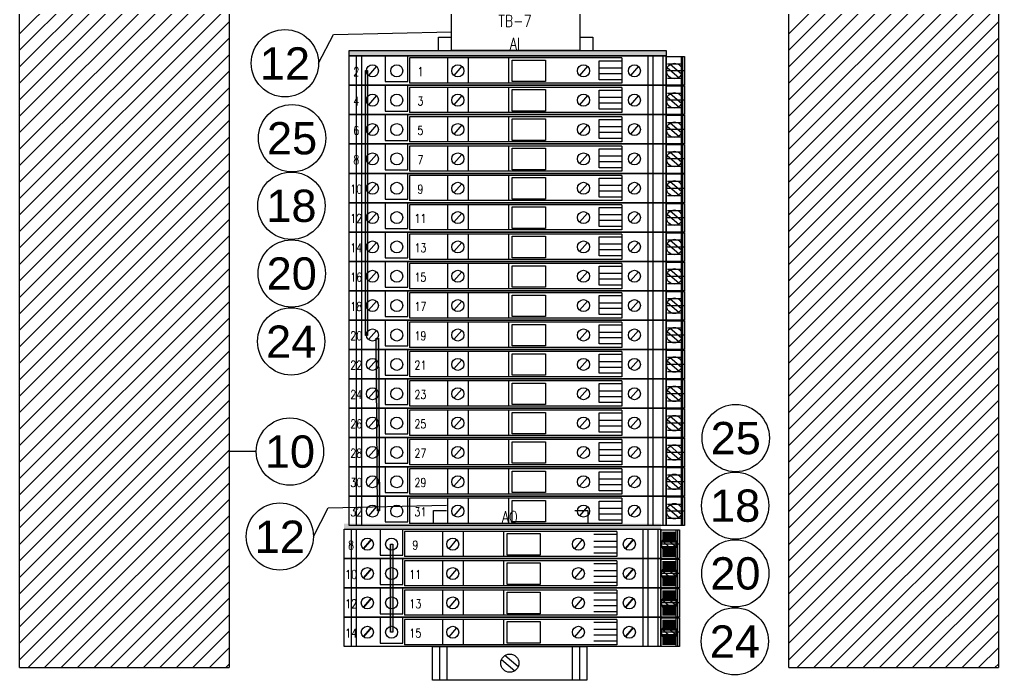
# Model space of a CAD drawing. Header units: inches. Extents: x -38 to 199, y -310 to 64.
# Drawn here: x 106.1 to 116.6, y 26.18 to 33.23 of the extents above; entities that cross this region are included whole.
import ezdxf
from ezdxf.enums import TextEntityAlignment as Align

# ---------------------------------------------------------------- set-up
doc = ezdxf.new("R2010")
doc.units = ezdxf.units.IN
doc.header["$MEASUREMENT"] = 0
for name, color, linetype in [('DETAIL$', 5, 'Continuous'), ('FREE-TEXT', 2, 'Continuous'), ('off-wire', 6, 'Continuous')]:
    doc.layers.add(name, color=color, linetype=linetype)
doc.styles.add('HELVLS', font='arial.ttf')
doc.styles.add('ROMANS', font='romans')
doc.styles.add('TXT', font='txt')

# ---------------------------------------------------------------- blocks, each defined once
blk = doc.blocks.new('A$C595E315F')
at = {"color": 8}
for p, q in [((-0.579, -0.36), (-0.579, 0)), ((-0.579, 0), (1.077, 0)), ((1.077, 0), (1.077, -0.36)), ((1.077, -0.36), (-0.579, -0.36))]:
    blk.add_line(p, q, dxfattribs=at)
for p, q in [((-0.501, -0.36), (-0.501, 0)), ((-0.423, -0.36), (-0.423, 0)), ((0.922, -0.36), (0.922, 0)), ((0.999, -0.36), (0.999, 0))]:
    blk.add_line(p, q)
blk.add_circle((0.249, -0.177), 0.0976, dxfattribs=at)
at = {"layer": 'DETAIL$', "color": 8}
for points in [[(0.338, -0.218), (0.194, -0.096)], [(0.16, -0.137), (0.302, -0.259)]]:
    blk.add_lwpolyline(points, dxfattribs=at)
blk = doc.blocks.new('B_redAI')
blk.add_hatch(color=1).paths.add_polyline_path([(90.175, -198.16), (86.775, -198.16), (86.775, -198.219), (90.175, -198.219)])
h = blk.add_hatch(color=1)
h.dxf.hatch_style = 1
h.paths.add_polyline_path([(86.972, -198.376), (86.949, -198.376), (86.949, -201.218), (86.972, -201.218)])
h = blk.add_hatch(color=1)
h.dxf.hatch_style = 1
h.paths.add_polyline_path([(87.078, -203.102), (87.101, -203.102), (87.09, -201.248), (87.066, -201.248)])
at = {"color": 1}
for p, q in [((87.874, -198.159), (87.874, -197.764)), ((89.249, -197.764), (89.249, -198.159)), ((86.447, -198.297), (86.606, -197.99)), ((86.606, -197.99), (87.874, -197.962)), ((87.734, -198.16), (87.734, -198.018)), ((87.734, -198.018), (87.874, -198.018)), ((89.249, -198.018), (89.39, -198.018)), ((89.39, -198.018), (89.39, -198.16)), ((86.775, -198.534), (86.775, -198.219)), ((86.775, -198.219), (90.175, -198.219)), ((89.249, -198.159), (87.874, -198.159)), ((90.175, -198.219), (90.175, -198.534)), ((90.175, -198.534), (90.175, -198.226)), ((90.175, -198.226), (90.372, -198.226)), ((90.352, -198.226), (90.352, -198.534)), ((89.7, -198.241), (87.424, -198.241)), ((87.424, -198.241), (87.424, -198.512)), ((87.831, -198.241), (87.831, -198.512)), ((87.983, -198.33), (87.899, -198.428)), ((88.053, -198.241), (88.053, -198.512)), ((88.485, -198.241), (88.485, -198.512)), ((88.524, -198.265), (88.88, -198.265)), ((88.524, -198.495), (88.524, -198.265)), ((88.88, -198.265), (88.88, -198.495)), ((89.456, -198.475), (89.456, -198.271)), ((89.456, -198.271), (89.7, -198.271)), ((89.7, -198.241), (89.7, -198.512)), ((90.19, -198.303), (90.335, -198.303)), ((86.949, -198.376), (86.972, -198.376)), ((86.949, -201.218), (86.949, -198.376)), ((86.972, -198.376), (86.972, -201.218)), ((90.372, -198.38), (90.175, -198.38)), ((90.175, -198.534), (86.775, -198.534)), ((86.775, -198.849), (86.775, -198.534)), ((86.775, -198.534), (90.175, -198.534)), ((89.7, -198.512), (87.424, -198.512)), ((88.88, -198.495), (88.524, -198.495)), ((89.7, -198.475), (89.456, -198.475)), ((90.175, -198.534), (90.175, -198.849)), ((90.372, -198.534), (90.175, -198.534)), ((90.175, -198.849), (90.175, -198.541)), ((90.175, -198.541), (90.372, -198.541)), ((90.19, -198.456), (90.335, -198.456)), ((90.352, -198.541), (90.352, -198.849)), ((89.7, -198.556), (87.424, -198.556)), ((87.424, -198.556), (87.424, -198.827)), ((87.831, -198.556), (87.831, -198.827)), ((87.983, -198.645), (87.899, -198.743)), ((88.053, -198.556), (88.053, -198.827)), ((88.485, -198.556), (88.485, -198.827)), ((88.524, -198.58), (88.88, -198.58)), ((88.524, -198.81), (88.524, -198.58)), ((88.88, -198.58), (88.88, -198.81)), ((89.456, -198.79), (89.456, -198.586)), ((89.456, -198.586), (89.7, -198.586)), ((89.7, -198.556), (89.7, -198.827)), ((90.19, -198.618), (90.335, -198.618)), ((90.372, -198.695), (90.175, -198.695)), ((90.175, -198.849), (86.775, -198.849)), ((86.775, -199.164), (86.775, -198.849)), ((86.775, -198.849), (90.175, -198.849)), ((89.7, -198.827), (87.424, -198.827)), ((88.88, -198.81), (88.524, -198.81)), ((89.7, -198.79), (89.456, -198.79)), ((90.175, -198.849), (90.175, -199.164)), ((90.372, -198.849), (90.175, -198.849)), ((90.175, -199.164), (90.175, -198.856)), ((90.175, -198.856), (90.372, -198.856)), ((90.19, -198.771), (90.335, -198.771)), ((90.352, -198.856), (90.352, -199.164)), ((89.7, -198.871), (87.424, -198.871)), ((87.424, -198.871), (87.424, -199.142)), ((87.831, -198.871), (87.831, -199.142)), ((87.983, -198.96), (87.899, -199.058)), ((88.053, -198.871), (88.053, -199.142)), ((88.485, -198.871), (88.485, -199.142)), ((88.524, -198.895), (88.88, -198.895)), ((88.524, -199.125), (88.524, -198.895)), ((88.88, -198.895), (88.88, -199.125)), ((89.456, -199.105), (89.456, -198.901)), ((89.456, -198.901), (89.7, -198.901)), ((89.7, -198.871), (89.7, -199.142)), ((90.19, -198.933), (90.335, -198.933)), ((90.372, -199.01), (90.175, -199.01)), ((90.175, -199.164), (86.775, -199.164)), ((86.775, -199.479), (86.775, -199.164)), ((86.775, -199.164), (90.175, -199.164)), ((89.7, -199.142), (87.424, -199.142)), ((88.88, -199.125), (88.524, -199.125)), ((89.7, -199.105), (89.456, -199.105)), ((90.175, -199.164), (90.175, -199.479)), ((90.372, -199.164), (90.175, -199.164)), ((90.175, -199.479), (90.175, -199.171)), ((90.175, -199.171), (90.372, -199.171)), ((90.19, -199.086), (90.335, -199.086)), ((90.352, -199.171), (90.352, -199.479)), ((89.7, -199.186), (87.424, -199.186)), ((87.424, -199.186), (87.424, -199.457)), ((87.831, -199.186), (87.831, -199.457)), ((87.983, -199.275), (87.899, -199.373)), ((88.053, -199.186), (88.053, -199.457)), ((88.485, -199.186), (88.485, -199.457)), ((88.524, -199.21), (88.88, -199.21)), ((88.524, -199.44), (88.524, -199.21)), ((88.88, -199.21), (88.88, -199.44)), ((89.456, -199.42), (89.456, -199.216)), ((89.456, -199.216), (89.7, -199.216)), ((89.7, -199.186), (89.7, -199.457)), ((90.19, -199.248), (90.335, -199.248)), ((90.372, -199.325), (90.175, -199.325)), ((90.175, -199.479), (86.775, -199.479)), ((86.775, -199.794), (86.775, -199.479)), ((86.775, -199.479), (90.175, -199.479)), ((89.7, -199.457), (87.424, -199.457)), ((88.88, -199.44), (88.524, -199.44)), ((89.7, -199.42), (89.456, -199.42)), ((90.175, -199.479), (90.175, -199.794)), ((90.372, -199.479), (90.175, -199.479)), ((90.175, -199.794), (90.175, -199.486)), ((90.175, -199.486), (90.372, -199.486)), ((90.19, -199.401), (90.335, -199.401)), ((90.352, -199.486), (90.352, -199.794)), ((89.7, -199.501), (87.424, -199.501)), ((87.424, -199.501), (87.424, -199.772)), ((87.831, -199.501), (87.831, -199.772)), ((87.983, -199.59), (87.899, -199.688)), ((88.053, -199.501), (88.053, -199.772)), ((88.485, -199.501), (88.485, -199.772)), ((88.524, -199.525), (88.88, -199.525)), ((88.524, -199.755), (88.524, -199.525)), ((88.88, -199.525), (88.88, -199.755)), ((89.456, -199.735), (89.456, -199.531)), ((89.456, -199.531), (89.7, -199.531)), ((89.7, -199.501), (89.7, -199.772)), ((90.19, -199.563), (90.335, -199.563)), ((90.372, -199.64), (90.175, -199.64)), ((90.175, -199.794), (86.775, -199.794)), ((86.775, -200.109), (86.775, -199.794)), ((86.775, -199.794), (90.175, -199.794)), ((89.7, -199.772), (87.424, -199.772)), ((88.88, -199.755), (88.524, -199.755)), ((89.7, -199.735), (89.456, -199.735)), ((90.175, -199.794), (90.175, -200.109)), ((90.372, -199.794), (90.175, -199.794)), ((90.175, -200.109), (90.175, -199.801)), ((90.175, -199.801), (90.372, -199.801)), ((90.19, -199.716), (90.335, -199.716)), ((90.352, -199.801), (90.352, -200.109)), ((89.7, -199.816), (87.424, -199.816)), ((87.424, -199.816), (87.424, -200.087)), ((87.831, -199.816), (87.831, -200.087)), ((87.983, -199.905), (87.899, -200.003)), ((88.053, -199.816), (88.053, -200.087)), ((88.485, -199.816), (88.485, -200.087)), ((88.524, -199.84), (88.88, -199.84)), ((88.524, -200.07), (88.524, -199.84)), ((88.88, -199.84), (88.88, -200.07)), ((89.456, -200.05), (89.456, -199.846)), ((89.456, -199.846), (89.7, -199.846)), ((89.7, -199.816), (89.7, -200.087)), ((90.19, -199.878), (90.335, -199.878)), ((90.372, -199.955), (90.175, -199.955)), ((90.175, -200.109), (86.775, -200.109)), ((86.775, -200.424), (86.775, -200.109)), ((86.775, -200.109), (90.175, -200.109)), ((89.7, -200.087), (87.424, -200.087)), ((88.88, -200.07), (88.524, -200.07)), ((89.7, -200.05), (89.456, -200.05)), ((90.175, -200.109), (90.175, -200.424)), ((90.372, -200.109), (90.175, -200.109)), ((90.175, -200.424), (90.175, -200.116)), ((90.175, -200.116), (90.372, -200.116)), ((90.19, -200.031), (90.335, -200.031)), ((90.352, -200.116), (90.352, -200.424)), ((89.7, -200.131), (87.424, -200.131)), ((87.424, -200.131), (87.424, -200.402)), ((87.831, -200.131), (87.831, -200.402)), ((87.983, -200.22), (87.899, -200.318)), ((88.053, -200.131), (88.053, -200.402)), ((88.485, -200.131), (88.485, -200.402)), ((88.524, -200.155), (88.88, -200.155)), ((88.524, -200.385), (88.524, -200.155)), ((88.88, -200.155), (88.88, -200.385)), ((89.456, -200.365), (89.456, -200.161)), ((89.456, -200.161), (89.7, -200.161)), ((89.7, -200.131), (89.7, -200.402)), ((90.19, -200.193), (90.335, -200.193)), ((90.372, -200.27), (90.175, -200.27)), ((90.175, -200.424), (86.775, -200.424)), ((86.775, -200.739), (86.775, -200.424)), ((86.775, -200.424), (90.175, -200.424)), ((89.7, -200.402), (87.424, -200.402)), ((88.88, -200.385), (88.524, -200.385)), ((89.7, -200.365), (89.456, -200.365)), ((90.175, -200.424), (90.175, -200.739)), ((90.372, -200.424), (90.175, -200.424)), ((90.175, -200.739), (90.175, -200.431)), ((90.175, -200.431), (90.372, -200.431)), ((90.19, -200.346), (90.335, -200.346)), ((90.352, -200.431), (90.352, -200.739)), ((89.7, -200.446), (87.424, -200.446)), ((87.424, -200.446), (87.424, -200.717)), ((87.831, -200.446), (87.831, -200.717)), ((87.983, -200.535), (87.899, -200.633)), ((88.053, -200.446), (88.053, -200.717)), ((88.485, -200.446), (88.485, -200.717)), ((88.524, -200.47), (88.88, -200.47)), ((88.524, -200.7), (88.524, -200.47)), ((88.88, -200.47), (88.88, -200.7)), ((89.456, -200.68), (89.456, -200.476)), ((89.456, -200.476), (89.7, -200.476)), ((89.7, -200.446), (89.7, -200.717)), ((90.19, -200.508), (90.335, -200.508)), ((90.372, -200.585), (90.175, -200.585)), ((90.175, -200.739), (86.775, -200.739)), ((86.775, -201.054), (86.775, -200.739)), ((86.775, -200.739), (90.175, -200.739)), ((89.7, -200.717), (87.424, -200.717)), ((88.88, -200.7), (88.524, -200.7)), ((89.7, -200.68), (89.456, -200.68)), ((90.175, -200.739), (90.175, -201.054)), ((90.372, -200.739), (90.175, -200.739)), ((90.175, -201.054), (90.175, -200.746)), ((90.175, -200.746), (90.372, -200.746)), ((90.19, -200.661), (90.335, -200.661)), ((90.352, -200.746), (90.352, -201.054)), ((89.7, -200.761), (87.424, -200.761)), ((87.424, -200.761), (87.424, -201.032)), ((87.831, -200.761), (87.831, -201.032)), ((87.983, -200.85), (87.899, -200.948)), ((88.053, -200.761), (88.053, -201.032)), ((88.485, -200.761), (88.485, -201.032)), ((88.524, -200.785), (88.88, -200.785)), ((88.524, -201.015), (88.524, -200.785)), ((88.88, -200.785), (88.88, -201.015)), ((89.456, -200.995), (89.456, -200.791)), ((89.456, -200.791), (89.7, -200.791)), ((89.7, -200.761), (89.7, -201.032)), ((90.19, -200.823), (90.335, -200.823)), ((90.372, -200.9), (90.175, -200.9)), ((90.175, -201.054), (86.775, -201.054)), ((86.775, -201.369), (86.775, -201.054)), ((86.775, -201.054), (90.175, -201.054)), ((89.7, -201.032), (87.424, -201.032)), ((88.88, -201.015), (88.524, -201.015)), ((89.7, -200.995), (89.456, -200.995)), ((90.175, -201.054), (90.175, -201.369)), ((90.372, -201.054), (90.175, -201.054)), ((90.175, -201.369), (90.175, -201.061)), ((90.175, -201.061), (90.372, -201.061)), ((90.19, -200.976), (90.335, -200.976)), ((90.352, -201.061), (90.352, -201.369)), ((89.7, -201.076), (87.424, -201.076)), ((87.424, -201.076), (87.424, -201.347)), ((87.831, -201.076), (87.831, -201.347)), ((87.983, -201.165), (87.899, -201.263)), ((88.053, -201.076), (88.053, -201.347)), ((88.485, -201.076), (88.485, -201.347)), ((88.524, -201.1), (88.88, -201.1)), ((88.524, -201.33), (88.524, -201.1)), ((88.88, -201.1), (88.88, -201.33)), ((89.456, -201.31), (89.456, -201.106)), ((89.456, -201.106), (89.7, -201.106)), ((89.7, -201.076), (89.7, -201.347)), ((90.19, -201.138), (90.335, -201.138)), ((86.972, -201.218), (86.949, -201.218)), ((87.066, -201.248), (87.09, -201.248)), ((87.078, -203.102), (87.066, -201.248)), ((87.09, -201.248), (87.101, -203.102)), ((90.372, -201.215), (90.175, -201.215)), ((90.175, -201.369), (86.775, -201.369)), ((86.775, -201.684), (86.775, -201.369)), ((86.775, -201.369), (90.175, -201.369)), ((89.7, -201.347), (87.424, -201.347)), ((88.88, -201.33), (88.524, -201.33)), ((89.7, -201.31), (89.456, -201.31)), ((90.175, -201.369), (90.175, -201.684)), ((90.372, -201.369), (90.175, -201.369)), ((90.175, -201.684), (90.175, -201.376)), ((90.175, -201.376), (90.372, -201.376)), ((90.19, -201.291), (90.335, -201.291)), ((90.352, -201.376), (90.352, -201.684)), ((89.7, -201.391), (87.424, -201.391)), ((87.424, -201.391), (87.424, -201.662)), ((87.831, -201.391), (87.831, -201.662)), ((87.983, -201.48), (87.899, -201.578)), ((88.053, -201.391), (88.053, -201.662)), ((88.485, -201.391), (88.485, -201.662)), ((88.524, -201.415), (88.88, -201.415)), ((88.524, -201.645), (88.524, -201.415)), ((88.88, -201.415), (88.88, -201.645)), ((89.456, -201.625), (89.456, -201.421)), ((89.456, -201.421), (89.7, -201.421)), ((89.7, -201.391), (89.7, -201.662)), ((90.19, -201.453), (90.335, -201.453)), ((90.372, -201.53), (90.175, -201.53)), ((86.775, -201.999), (86.775, -201.684)), ((86.775, -201.684), (90.175, -201.684)), ((90.175, -201.684), (86.775, -201.684)), ((89.7, -201.662), (87.424, -201.662)), ((88.88, -201.645), (88.524, -201.645)), ((89.7, -201.625), (89.456, -201.625)), ((90.175, -201.684), (90.175, -201.999)), ((90.372, -201.684), (90.175, -201.684)), ((90.175, -201.999), (90.175, -201.691)), ((90.175, -201.691), (90.372, -201.691)), ((90.19, -201.606), (90.335, -201.606)), ((90.352, -201.691), (90.352, -201.999)), ((89.7, -201.706), (87.424, -201.706)), ((87.424, -201.706), (87.424, -201.977)), ((87.831, -201.706), (87.831, -201.977)), ((87.983, -201.795), (87.899, -201.893)), ((88.053, -201.706), (88.053, -201.977)), ((88.485, -201.706), (88.485, -201.977)), ((88.524, -201.73), (88.88, -201.73)), ((88.524, -201.96), (88.524, -201.73)), ((88.88, -201.73), (88.88, -201.96)), ((89.456, -201.94), (89.456, -201.736)), ((89.456, -201.736), (89.7, -201.736)), ((89.7, -201.706), (89.7, -201.977)), ((90.19, -201.768), (90.335, -201.768)), ((90.372, -201.845), (90.175, -201.845)), ((86.775, -202.314), (86.775, -201.999)), ((86.775, -201.999), (90.175, -201.999)), ((90.175, -201.999), (86.775, -201.999)), ((89.7, -201.977), (87.424, -201.977)), ((88.88, -201.96), (88.524, -201.96)), ((89.7, -201.94), (89.456, -201.94)), ((90.175, -201.999), (90.175, -202.314)), ((90.372, -201.999), (90.175, -201.999)), ((90.175, -202.314), (90.175, -202.006)), ((90.175, -202.006), (90.372, -202.006)), ((90.19, -201.921), (90.335, -201.921)), ((90.352, -202.006), (90.352, -202.314)), ((89.7, -202.021), (87.424, -202.021)), ((87.424, -202.021), (87.424, -202.292)), ((87.831, -202.021), (87.831, -202.292)), ((87.983, -202.11), (87.899, -202.208)), ((88.053, -202.021), (88.053, -202.292)), ((88.485, -202.021), (88.485, -202.292)), ((88.524, -202.045), (88.88, -202.045)), ((88.524, -202.275), (88.524, -202.045)), ((88.88, -202.045), (88.88, -202.275)), ((89.456, -202.255), (89.456, -202.051)), ((89.456, -202.051), (89.7, -202.051)), ((89.7, -202.021), (89.7, -202.292)), ((90.19, -202.083), (90.335, -202.083)), ((90.372, -202.16), (90.175, -202.16)), ((86.775, -202.629), (86.775, -202.314)), ((86.775, -202.314), (90.175, -202.314)), ((90.175, -202.314), (86.775, -202.314)), ((89.7, -202.292), (87.424, -202.292)), ((88.88, -202.275), (88.524, -202.275)), ((89.7, -202.255), (89.456, -202.255)), ((90.175, -202.314), (90.175, -202.629)), ((90.372, -202.314), (90.175, -202.314)), ((90.175, -202.629), (90.175, -202.321)), ((90.175, -202.321), (90.372, -202.321)), ((90.19, -202.236), (90.335, -202.236)), ((90.352, -202.321), (90.352, -202.629)), ((89.7, -202.336), (87.424, -202.336)), ((87.424, -202.336), (87.424, -202.607)), ((87.831, -202.336), (87.831, -202.607)), ((87.983, -202.425), (87.899, -202.523)), ((88.053, -202.336), (88.053, -202.607)), ((88.485, -202.336), (88.485, -202.607)), ((88.524, -202.36), (88.88, -202.36)), ((88.524, -202.59), (88.524, -202.36)), ((88.88, -202.36), (88.88, -202.59)), ((89.456, -202.57), (89.456, -202.366)), ((89.456, -202.366), (89.7, -202.366)), ((89.7, -202.336), (89.7, -202.607)), ((90.19, -202.398), (90.335, -202.398)), ((85.779, -202.465), (85.475, -202.465)), ((90.372, -202.475), (90.175, -202.475)), ((86.775, -202.944), (86.775, -202.629)), ((86.775, -202.629), (90.175, -202.629)), ((90.175, -202.629), (86.775, -202.629)), ((89.7, -202.607), (87.424, -202.607)), ((88.88, -202.59), (88.524, -202.59)), ((89.7, -202.57), (89.456, -202.57)), ((90.175, -202.629), (90.175, -202.944)), ((90.372, -202.629), (90.175, -202.629)), ((90.175, -202.944), (90.175, -202.636)), ((90.175, -202.636), (90.372, -202.636)), ((90.19, -202.551), (90.335, -202.551)), ((90.352, -202.636), (90.352, -202.944)), ((89.7, -202.651), (87.424, -202.651)), ((87.424, -202.651), (87.424, -202.922)), ((87.831, -202.651), (87.831, -202.922)), ((87.983, -202.74), (87.899, -202.838)), ((88.053, -202.651), (88.053, -202.922)), ((88.485, -202.651), (88.485, -202.922)), ((88.524, -202.675), (88.88, -202.675)), ((88.524, -202.905), (88.524, -202.675)), ((88.88, -202.675), (88.88, -202.905)), ((89.456, -202.885), (89.456, -202.681)), ((89.456, -202.681), (89.7, -202.681)), ((89.7, -202.651), (89.7, -202.922)), ((90.19, -202.713), (90.335, -202.713)), ((90.372, -202.79), (90.175, -202.79)), ((86.775, -203.259), (86.775, -202.944)), ((86.775, -202.944), (90.175, -202.944)), ((90.175, -202.944), (86.775, -202.944)), ((89.7, -202.922), (87.424, -202.922)), ((88.88, -202.905), (88.524, -202.905)), ((89.7, -202.885), (89.456, -202.885)), ((90.175, -202.944), (90.175, -203.259)), ((90.372, -202.944), (90.175, -202.944)), ((90.175, -203.259), (90.175, -202.951)), ((90.175, -202.951), (90.372, -202.951)), ((90.19, -202.866), (90.335, -202.866)), ((90.352, -202.951), (90.352, -203.259)), ((89.7, -202.966), (87.424, -202.966)), ((87.424, -202.966), (87.424, -203.237)), ((87.831, -202.966), (87.831, -203.237)), ((87.983, -203.055), (87.899, -203.153)), ((88.053, -202.966), (88.053, -203.237)), ((88.485, -202.966), (88.485, -203.237)), ((88.524, -202.99), (88.88, -202.99)), ((88.524, -203.22), (88.524, -202.99)), ((88.88, -202.99), (88.88, -203.22)), ((89.456, -203.2), (89.456, -202.996)), ((89.456, -202.996), (89.7, -202.996)), ((89.7, -202.966), (89.7, -203.237)), ((90.19, -203.028), (90.335, -203.028)), ((87.101, -203.102), (87.078, -203.102)), ((90.372, -203.105), (90.175, -203.105)), ((90.175, -203.259), (86.775, -203.259)), ((89.7, -203.237), (87.424, -203.237)), ((88.88, -203.22), (88.524, -203.22)), ((89.7, -203.2), (89.456, -203.2)), ((90.372, -203.259), (90.175, -203.259)), ((90.19, -203.181), (90.335, -203.181))]:
    blk.add_line(p, q, dxfattribs=at)
blk.add_lwpolyline([(86.775, -198.219), (86.775, -198.16), (90.175, -198.16), (90.175, -198.219)], close=True, dxfattribs=at)
for centre, radius in [((87.025, -198.379), 0.0645), ((87.941, -198.379), 0.0645), ((89.289, -198.379), 0.0645), ((89.835, -198.379), 0.0645), ((90.264, -198.38), 0.0832), ((87.025, -198.694), 0.0645), ((87.941, -198.694), 0.0645), ((89.289, -198.694), 0.0645), ((89.835, -198.694), 0.0645), ((90.264, -198.695), 0.0832), ((87.025, -199.009), 0.0645), ((87.941, -199.009), 0.0645), ((89.289, -199.009), 0.0645), ((89.835, -199.009), 0.0645), ((90.264, -199.01), 0.0832), ((87.025, -199.324), 0.0645), ((87.941, -199.324), 0.0645), ((89.289, -199.324), 0.0645), ((89.835, -199.324), 0.0645), ((90.264, -199.325), 0.0832), ((87.025, -199.639), 0.0645), ((87.941, -199.639), 0.0645), ((89.289, -199.639), 0.0645), ((89.835, -199.639), 0.0645), ((90.264, -199.64), 0.0832), ((87.025, -199.954), 0.0645), ((87.941, -199.954), 0.0645), ((89.289, -199.954), 0.0645), ((89.835, -199.954), 0.0645), ((90.264, -199.955), 0.0832), ((87.025, -200.269), 0.0645), ((87.941, -200.269), 0.0645), ((89.289, -200.269), 0.0645), ((89.835, -200.269), 0.0645), ((90.264, -200.27), 0.0832), ((87.025, -200.584), 0.0645), ((87.941, -200.584), 0.0645), ((89.289, -200.584), 0.0645), ((89.835, -200.584), 0.0645), ((90.264, -200.585), 0.0832), ((87.025, -200.899), 0.0645), ((87.941, -200.899), 0.0645), ((89.289, -200.899), 0.0645), ((89.835, -200.899), 0.0645), ((90.264, -200.9), 0.0832), ((87.025, -201.214), 0.0645), ((87.941, -201.214), 0.0645), ((89.289, -201.214), 0.0645), ((89.835, -201.214), 0.0645), ((90.264, -201.215), 0.0832), ((87.025, -201.529), 0.0645), ((87.941, -201.529), 0.0645), ((89.289, -201.529), 0.0645), ((89.835, -201.529), 0.0645), ((90.264, -201.53), 0.0832), ((87.025, -201.844), 0.0645), ((87.941, -201.844), 0.0645), ((89.289, -201.844), 0.0645), ((89.835, -201.844), 0.0645), ((90.264, -201.845), 0.0832), ((87.025, -202.159), 0.0645), ((87.941, -202.159), 0.0645), ((89.289, -202.159), 0.0645), ((89.835, -202.159), 0.0645), ((90.264, -202.16), 0.0832), ((87.025, -202.474), 0.0645), ((87.941, -202.474), 0.0645), ((89.289, -202.474), 0.0645), ((89.835, -202.474), 0.0645), ((90.264, -202.475), 0.0832), ((87.025, -202.789), 0.0645), ((87.941, -202.789), 0.0645), ((89.289, -202.789), 0.0645), ((89.835, -202.789), 0.0645), ((90.264, -202.79), 0.0832), ((87.025, -203.104), 0.0645), ((87.941, -203.104), 0.0645), ((89.289, -203.104), 0.0645), ((89.835, -203.104), 0.0645), ((90.264, -203.105), 0.0832)]:
    blk.add_circle(centre, radius, dxfattribs=at)
at = {"layer": 'DETAIL$', "color": 1}
for p, q in [((86.851, -198.219), (86.851, -198.534)), ((86.906, -198.219), (86.906, -198.534)), ((87.163, -198.221), (87.163, -198.495)), ((87.405, -198.495), (87.405, -198.221)), ((89.979, -198.219), (89.979, -198.534)), ((90.034, -198.219), (90.034, -198.534)), ((90.139, -198.219), (90.139, -198.534)), ((90.335, -198.226), (90.335, -198.534)), ((90.372, -198.226), (90.372, -198.534)), ((87.067, -198.33), (86.983, -198.428)), ((89.331, -198.33), (89.246, -198.428)), ((89.878, -198.33), (89.793, -198.428)), ((90.189, -198.345), (90.311, -198.449)), ((90.34, -198.414), (90.219, -198.31)), ((89.456, -198.347), (89.7, -198.347)), ((89.7, -198.411), (89.456, -198.411)), ((89.7, -198.347), (89.7, -198.411)), ((86.851, -198.534), (86.851, -198.849)), ((86.906, -198.534), (86.906, -198.849)), ((87.163, -198.495), (87.405, -198.495)), ((87.163, -198.536), (87.163, -198.81)), ((87.405, -198.81), (87.405, -198.536)), ((89.979, -198.534), (89.979, -198.849)), ((90.034, -198.534), (90.034, -198.849)), ((90.139, -198.534), (90.139, -198.849)), ((90.335, -198.541), (90.335, -198.849)), ((90.372, -198.541), (90.372, -198.849)), ((87.067, -198.645), (86.983, -198.743)), ((89.331, -198.645), (89.246, -198.743)), ((89.878, -198.645), (89.793, -198.743)), ((90.189, -198.66), (90.311, -198.764)), ((90.34, -198.729), (90.219, -198.625)), ((89.456, -198.662), (89.7, -198.662)), ((89.7, -198.726), (89.456, -198.726)), ((89.7, -198.662), (89.7, -198.726)), ((86.851, -198.849), (86.851, -199.164)), ((86.906, -198.849), (86.906, -199.164)), ((87.163, -198.81), (87.405, -198.81)), ((87.163, -198.851), (87.163, -199.125)), ((87.405, -199.125), (87.405, -198.851)), ((89.979, -198.849), (89.979, -199.164)), ((90.034, -198.849), (90.034, -199.164)), ((90.139, -198.849), (90.139, -199.164)), ((90.335, -198.856), (90.335, -199.164)), ((90.372, -198.856), (90.372, -199.164)), ((87.067, -198.96), (86.983, -199.058)), ((89.331, -198.96), (89.246, -199.058)), ((89.878, -198.96), (89.793, -199.058)), ((90.189, -198.975), (90.311, -199.079)), ((90.34, -199.044), (90.219, -198.94)), ((89.456, -198.977), (89.7, -198.977)), ((89.7, -199.041), (89.456, -199.041)), ((89.7, -198.977), (89.7, -199.041)), ((86.851, -199.164), (86.851, -199.479)), ((86.906, -199.164), (86.906, -199.479)), ((87.163, -199.125), (87.405, -199.125)), ((87.163, -199.166), (87.163, -199.44)), ((87.405, -199.44), (87.405, -199.166)), ((89.979, -199.164), (89.979, -199.479)), ((90.034, -199.164), (90.034, -199.479)), ((90.139, -199.164), (90.139, -199.479)), ((90.335, -199.171), (90.335, -199.479)), ((90.372, -199.171), (90.372, -199.479)), ((87.067, -199.275), (86.983, -199.373)), ((89.331, -199.275), (89.246, -199.373)), ((89.878, -199.275), (89.793, -199.373)), ((90.189, -199.29), (90.311, -199.394)), ((90.34, -199.359), (90.219, -199.255)), ((89.456, -199.292), (89.7, -199.292)), ((89.7, -199.356), (89.456, -199.356)), ((89.7, -199.292), (89.7, -199.356)), ((86.851, -199.479), (86.851, -199.794)), ((86.906, -199.479), (86.906, -199.794)), ((87.163, -199.44), (87.405, -199.44)), ((87.163, -199.481), (87.163, -199.755)), ((87.405, -199.755), (87.405, -199.481)), ((89.979, -199.479), (89.979, -199.794)), ((90.034, -199.479), (90.034, -199.794)), ((90.139, -199.479), (90.139, -199.794)), ((90.335, -199.486), (90.335, -199.794)), ((90.372, -199.486), (90.372, -199.794)), ((87.067, -199.59), (86.983, -199.688)), ((89.331, -199.59), (89.246, -199.688)), ((89.878, -199.59), (89.793, -199.688)), ((90.189, -199.605), (90.311, -199.709)), ((90.34, -199.674), (90.219, -199.57)), ((89.456, -199.607), (89.7, -199.607)), ((89.7, -199.671), (89.456, -199.671)), ((89.7, -199.607), (89.7, -199.671)), ((86.851, -199.794), (86.851, -200.109)), ((86.906, -199.794), (86.906, -200.109)), ((87.163, -199.755), (87.405, -199.755)), ((87.163, -199.796), (87.163, -200.07)), ((87.405, -200.07), (87.405, -199.796)), ((89.979, -199.794), (89.979, -200.109)), ((90.034, -199.794), (90.034, -200.109)), ((90.139, -199.794), (90.139, -200.109)), ((90.335, -199.801), (90.335, -200.109)), ((90.372, -199.801), (90.372, -200.109)), ((87.067, -199.905), (86.983, -200.003)), ((89.331, -199.905), (89.246, -200.003)), ((89.878, -199.905), (89.793, -200.003)), ((90.189, -199.92), (90.311, -200.024)), ((90.34, -199.989), (90.219, -199.885)), ((89.456, -199.922), (89.7, -199.922)), ((89.7, -199.986), (89.456, -199.986)), ((89.7, -199.922), (89.7, -199.986)), ((86.851, -200.109), (86.851, -200.424)), ((86.906, -200.109), (86.906, -200.424)), ((87.163, -200.07), (87.405, -200.07)), ((87.163, -200.111), (87.163, -200.385)), ((87.405, -200.385), (87.405, -200.111)), ((89.979, -200.109), (89.979, -200.424)), ((90.034, -200.109), (90.034, -200.424)), ((90.139, -200.109), (90.139, -200.424)), ((90.335, -200.116), (90.335, -200.424)), ((90.372, -200.116), (90.372, -200.424)), ((87.067, -200.22), (86.983, -200.318)), ((89.331, -200.22), (89.246, -200.318)), ((89.878, -200.22), (89.793, -200.318)), ((90.189, -200.235), (90.311, -200.339)), ((90.34, -200.304), (90.219, -200.2)), ((89.456, -200.237), (89.7, -200.237)), ((89.7, -200.301), (89.456, -200.301)), ((89.7, -200.237), (89.7, -200.301)), ((86.851, -200.424), (86.851, -200.739)), ((86.906, -200.424), (86.906, -200.739)), ((87.163, -200.385), (87.405, -200.385)), ((87.163, -200.426), (87.163, -200.7)), ((87.405, -200.7), (87.405, -200.426)), ((89.979, -200.424), (89.979, -200.739)), ((90.034, -200.424), (90.034, -200.739)), ((90.139, -200.424), (90.139, -200.739)), ((90.335, -200.431), (90.335, -200.739)), ((90.372, -200.431), (90.372, -200.739)), ((87.067, -200.535), (86.983, -200.633)), ((89.331, -200.535), (89.246, -200.633)), ((89.878, -200.535), (89.793, -200.633)), ((90.189, -200.55), (90.311, -200.654)), ((90.34, -200.619), (90.219, -200.515)), ((89.456, -200.552), (89.7, -200.552)), ((89.7, -200.616), (89.456, -200.616)), ((89.7, -200.552), (89.7, -200.616)), ((86.851, -200.739), (86.851, -201.054)), ((86.906, -200.739), (86.906, -201.054)), ((87.163, -200.7), (87.405, -200.7)), ((87.163, -200.741), (87.163, -201.015)), ((87.405, -201.015), (87.405, -200.741)), ((89.979, -200.739), (89.979, -201.054)), ((90.034, -200.739), (90.034, -201.054)), ((90.139, -200.739), (90.139, -201.054)), ((90.335, -200.746), (90.335, -201.054)), ((90.372, -200.746), (90.372, -201.054)), ((87.067, -200.85), (86.983, -200.948)), ((89.331, -200.85), (89.246, -200.948)), ((89.878, -200.85), (89.793, -200.948)), ((90.189, -200.865), (90.311, -200.969)), ((90.34, -200.934), (90.219, -200.83)), ((89.456, -200.867), (89.7, -200.867)), ((89.7, -200.931), (89.456, -200.931)), ((89.7, -200.867), (89.7, -200.931)), ((86.851, -201.054), (86.851, -201.369)), ((86.906, -201.054), (86.906, -201.369)), ((87.163, -201.015), (87.405, -201.015)), ((87.163, -201.056), (87.163, -201.33)), ((87.405, -201.33), (87.405, -201.056)), ((89.979, -201.054), (89.979, -201.369)), ((90.034, -201.054), (90.034, -201.369)), ((90.139, -201.054), (90.139, -201.369)), ((90.335, -201.061), (90.335, -201.369)), ((90.372, -201.061), (90.372, -201.369)), ((87.067, -201.165), (86.983, -201.263)), ((89.331, -201.165), (89.246, -201.263)), ((89.878, -201.165), (89.793, -201.263)), ((90.189, -201.18), (90.311, -201.284)), ((90.34, -201.249), (90.219, -201.145)), ((89.456, -201.182), (89.7, -201.182)), ((89.7, -201.246), (89.456, -201.246)), ((89.7, -201.182), (89.7, -201.246)), ((86.851, -201.369), (86.851, -201.684)), ((86.906, -201.369), (86.906, -201.684)), ((87.163, -201.33), (87.405, -201.33)), ((87.163, -201.371), (87.163, -201.645)), ((87.405, -201.645), (87.405, -201.371)), ((89.979, -201.369), (89.979, -201.684)), ((90.034, -201.369), (90.034, -201.684)), ((90.139, -201.369), (90.139, -201.684)), ((90.335, -201.376), (90.335, -201.684)), ((90.372, -201.376), (90.372, -201.684)), ((87.067, -201.48), (86.983, -201.578)), ((89.331, -201.48), (89.246, -201.578)), ((89.878, -201.48), (89.793, -201.578)), ((90.189, -201.495), (90.311, -201.599)), ((90.34, -201.564), (90.219, -201.46)), ((89.456, -201.497), (89.7, -201.497)), ((89.7, -201.561), (89.456, -201.561)), ((89.7, -201.497), (89.7, -201.561)), ((86.851, -201.684), (86.851, -201.999)), ((86.906, -201.684), (86.906, -201.999)), ((87.163, -201.645), (87.405, -201.645)), ((87.163, -201.686), (87.163, -201.96)), ((87.405, -201.96), (87.405, -201.686)), ((89.979, -201.684), (89.979, -201.999)), ((90.034, -201.684), (90.034, -201.999)), ((90.139, -201.684), (90.139, -201.999)), ((90.335, -201.691), (90.335, -201.999)), ((90.372, -201.691), (90.372, -201.999)), ((87.067, -201.795), (86.983, -201.893)), ((89.331, -201.795), (89.246, -201.893)), ((89.878, -201.795), (89.793, -201.893)), ((90.189, -201.81), (90.311, -201.914)), ((90.34, -201.879), (90.219, -201.775)), ((89.456, -201.812), (89.7, -201.812)), ((89.7, -201.876), (89.456, -201.876)), ((89.7, -201.812), (89.7, -201.876)), ((86.851, -201.999), (86.851, -202.314)), ((86.906, -201.999), (86.906, -202.314)), ((87.163, -201.96), (87.405, -201.96)), ((87.163, -202.001), (87.163, -202.275)), ((87.405, -202.275), (87.405, -202.001)), ((89.979, -201.999), (89.979, -202.314)), ((90.034, -201.999), (90.034, -202.314)), ((90.139, -201.999), (90.139, -202.314)), ((90.335, -202.006), (90.335, -202.314)), ((90.372, -202.006), (90.372, -202.314)), ((87.067, -202.11), (86.983, -202.208)), ((89.331, -202.11), (89.246, -202.208)), ((89.878, -202.11), (89.793, -202.208)), ((90.189, -202.125), (90.311, -202.229)), ((90.34, -202.194), (90.219, -202.09)), ((89.456, -202.127), (89.7, -202.127)), ((89.7, -202.191), (89.456, -202.191)), ((89.7, -202.127), (89.7, -202.191)), ((86.851, -202.314), (86.851, -202.629)), ((86.906, -202.314), (86.906, -202.629)), ((87.163, -202.275), (87.405, -202.275)), ((87.163, -202.316), (87.163, -202.59)), ((87.405, -202.59), (87.405, -202.316)), ((89.979, -202.314), (89.979, -202.629)), ((90.034, -202.314), (90.034, -202.629)), ((90.139, -202.314), (90.139, -202.629)), ((90.335, -202.321), (90.335, -202.629)), ((90.372, -202.321), (90.372, -202.629)), ((87.067, -202.425), (86.983, -202.523)), ((89.331, -202.425), (89.246, -202.523)), ((89.878, -202.425), (89.793, -202.523)), ((90.189, -202.44), (90.311, -202.544)), ((90.34, -202.509), (90.219, -202.405)), ((89.456, -202.442), (89.7, -202.442)), ((89.7, -202.506), (89.456, -202.506)), ((89.7, -202.442), (89.7, -202.506)), ((86.851, -202.629), (86.851, -202.944)), ((86.906, -202.629), (86.906, -202.944)), ((87.163, -202.59), (87.405, -202.59)), ((87.163, -202.631), (87.163, -202.905)), ((87.405, -202.905), (87.405, -202.631)), ((89.979, -202.629), (89.979, -202.944)), ((90.034, -202.629), (90.034, -202.944)), ((90.139, -202.629), (90.139, -202.944)), ((90.335, -202.636), (90.335, -202.944)), ((90.372, -202.636), (90.372, -202.944)), ((87.067, -202.74), (86.983, -202.838)), ((89.331, -202.74), (89.246, -202.838)), ((89.878, -202.74), (89.793, -202.838)), ((90.189, -202.755), (90.311, -202.859)), ((90.34, -202.824), (90.219, -202.72)), ((89.456, -202.757), (89.7, -202.757)), ((89.7, -202.821), (89.456, -202.821)), ((89.7, -202.757), (89.7, -202.821)), ((86.851, -202.944), (86.851, -203.259)), ((86.906, -202.944), (86.906, -203.259)), ((87.163, -202.905), (87.405, -202.905)), ((87.163, -202.946), (87.163, -203.22)), ((87.405, -203.22), (87.405, -202.946)), ((89.979, -202.944), (89.979, -203.259)), ((90.034, -202.944), (90.034, -203.259)), ((90.139, -202.944), (90.139, -203.259)), ((90.335, -202.951), (90.335, -203.259)), ((90.372, -202.951), (90.372, -203.259)), ((87.067, -203.055), (86.983, -203.153)), ((89.331, -203.055), (89.246, -203.153)), ((89.878, -203.055), (89.793, -203.153)), ((90.189, -203.07), (90.311, -203.174)), ((90.34, -203.139), (90.219, -203.035)), ((89.456, -203.072), (89.7, -203.072)), ((89.7, -203.136), (89.456, -203.136)), ((89.7, -203.072), (89.7, -203.136)), ((87.163, -203.22), (87.405, -203.22))]:
    blk.add_line(p, q, dxfattribs=at)
for centre in [(87.286, -198.379), (87.286, -198.694), (87.286, -199.009), (87.286, -199.324), (87.286, -199.639), (87.286, -199.954), (87.286, -200.269), (87.286, -200.584), (87.286, -200.899), (87.286, -201.214), (87.286, -201.529), (87.286, -201.844), (87.286, -202.159), (87.286, -202.474), (87.286, -202.789), (87.286, -203.104)]:
    blk.add_circle(centre, 0.0645, dxfattribs=at)
at = {"layer": 'FREE-TEXT', "color": 1}
for centre in [(86.086, -198.297), (86.163, -199.102), (86.156, -199.827), (86.159, -200.554), (86.153, -201.283), (86.14, -202.465)]:
    blk.add_circle(centre, 0.361, dxfattribs=at)
at = {"color": 1, "style": 'ROMANS', "width": 0.8}
for s, height, p in [('TB-7', 0.125, (88.554, -197.844)), ('AI', 0.125, (88.554, -198.086)), ('2', 0.0938, (86.851, -198.388)), ('1', 0.0938, (87.54, -198.388)), ('4', 0.0938, (86.851, -198.703)), ('3', 0.0938, (87.54, -198.703)), ('6', 0.0938, (86.851, -199.018)), ('5', 0.0938, (87.54, -199.018)), ('8', 0.0938, (86.851, -199.333)), ('7', 0.0938, (87.54, -199.333)), ('10', 0.0938, (86.851, -199.648)), ('9', 0.0938, (87.54, -199.648)), ('12', 0.0938, (86.851, -199.963)), ('11', 0.0938, (87.54, -199.963)), ('14', 0.0938, (86.851, -200.278)), ('13', 0.0938, (87.54, -200.278)), ('16', 0.0938, (86.851, -200.593)), ('15', 0.0938, (87.54, -200.593)), ('18', 0.0938, (86.851, -200.908)), ('17', 0.0938, (87.54, -200.908)), ('20', 0.0938, (86.851, -201.223)), ('19', 0.0938, (87.54, -201.223)), ('22', 0.0938, (86.851, -201.538)), ('21', 0.0938, (87.54, -201.538)), ('24', 0.0938, (86.851, -201.853)), ('23', 0.0938, (87.54, -201.853)), ('26', 0.0938, (86.851, -202.168)), ('25', 0.0938, (87.54, -202.168)), ('28', 0.0938, (86.851, -202.483)), ('27', 0.0938, (87.54, -202.483)), ('30', 0.0938, (86.851, -202.798)), ('29', 0.0938, (87.54, -202.798)), ('32', 0.0938, (86.851, -203.113)), ('31', 0.0938, (87.54, -203.113))]:
    blk.add_text(s, height=height, dxfattribs=at).set_placement(p, align=Align.MIDDLE)
at = {"color": 1, "style": 'TXT', "flags": 3}
for tag, p in [('MANUF', (86.775, -193.014)), ('PART#', (86.775, -193.255)), ('DESC', (86.775, -193.496)), ('MANUF', (86.775, -198.508)), ('PART#', (86.775, -198.75)), ('DESC', (86.775, -198.99))]:
    blk.add_attdef(tag, p, '', height=0.125, dxfattribs=at)
at = {"layer": 'FREE-TEXT', "color": 1, "style": 'HELVLS'}
for s, p in [('12', (86.086, -198.297)), ('25', (86.163, -199.102)), ('18', (86.156, -199.827)), ('20', (86.159, -200.554)), ('24', (86.153, -201.283)), ('10', (86.14, -202.465))]:
    blk.add_text(s, height=0.3466, dxfattribs=at).set_placement(p, align=Align.MIDDLE)

msp = doc.modelspace()

# ---------------------------------------------------------------- hatches: boundary and pattern name
msp.add_hatch(color=256).paths.add_polyline_path([(112.97951, 27.81494), (109.57951, 27.81494), (109.57951, 27.75594), (112.97951, 27.75594)])
h = msp.add_hatch(color=0)
h.dxf.hatch_style = 1
h.paths.add_polyline_path([(110.07824, 26.6505), (110.10211, 26.6505), (110.10211, 27.5955), (110.07824, 27.5955)])

# ---------------------------------------------------------------- linework, layer by layer
at = {"color": 0}
for p, q in [((106.09912, 26.27071), (106.09912, 50.11457)), ((108.34912, 50.11457), (108.34912, 26.27071)), ((114.34912, 26.27071), (114.34912, 50.11457)), ((116.59912, 50.11457), (116.59912, 26.27071)), ((109.25156, 27.67789), (109.41062, 27.98465)), ((112.50433, 27.73303), (110.22806, 27.73303)), ((110.22806, 27.73303), (110.22806, 27.46221)), ((110.63499, 27.73303), (110.63499, 27.46221)), ((110.85753, 27.73303), (110.85753, 27.46221)), ((111.2899, 27.73303), (111.2899, 27.46221)), ((112.50433, 27.73303), (112.50433, 27.46221)), ((110.78724, 27.64437), (110.70291, 27.54663)), ((111.32804, 27.70921), (111.68411, 27.70921)), ((111.32804, 27.47907), (111.32804, 27.70921)), ((111.68411, 27.70921), (111.68411, 27.47907)), ((112.26035, 27.70343), (112.50481, 27.70343)), ((113.1768, 27.59488), (112.97951, 27.59488)), ((112.97951, 27.44094), (109.57951, 27.44094)), ((109.57951, 27.44094), (112.97951, 27.44094)), ((112.50433, 27.46221), (110.22806, 27.46221)), ((112.50433, 27.41803), (110.22806, 27.41803)), ((110.22806, 27.41803), (110.22806, 27.14721)), ((110.63499, 27.41803), (110.63499, 27.14721)), ((110.85753, 27.41803), (110.85753, 27.14721)), ((111.2899, 27.41803), (111.2899, 27.14721)), ((111.68411, 27.47907), (111.32804, 27.47907)), ((112.50481, 27.49981), (112.26035, 27.49981)), ((112.50433, 27.41803), (112.50433, 27.14721)), ((110.78724, 27.32937), (110.70291, 27.23163)), ((111.32804, 27.39421), (111.68411, 27.39421)), ((111.32804, 27.16407), (111.32804, 27.39421)), ((111.68411, 27.39421), (111.68411, 27.16407)), ((112.26035, 27.38843), (112.50481, 27.38843)), ((113.1768, 27.27988), (112.97951, 27.27988)), ((112.97951, 27.12594), (109.57951, 27.12594)), ((109.57951, 26.81094), (109.57951, 27.12594)), ((109.57951, 27.12594), (112.97951, 27.12594)), ((112.50433, 27.14721), (110.22806, 27.14721)), ((112.50433, 27.10303), (110.22806, 27.10303)), ((110.22806, 27.10303), (110.22806, 26.83221)), ((110.63499, 27.10303), (110.63499, 26.83221)), ((110.85753, 27.10303), (110.85753, 26.83221)), ((111.2899, 27.10303), (111.2899, 26.83221)), ((111.68411, 27.16407), (111.32804, 27.16407)), ((112.50481, 27.18481), (112.26035, 27.18481)), ((112.50433, 27.10303), (112.50433, 26.83221)), ((112.97951, 27.12594), (112.97951, 26.81094)), ((110.78724, 27.01437), (110.70291, 26.91663)), ((111.32804, 27.07921), (111.68411, 27.07921)), ((111.32804, 26.84907), (111.32804, 27.07921)), ((111.68411, 27.07921), (111.68411, 26.84907)), ((112.26035, 27.07343), (112.50481, 27.07343)), ((113.1768, 26.96488), (112.97951, 26.96488)), ((112.97951, 26.81094), (109.57951, 26.81094)), ((109.57951, 26.49594), (109.57951, 26.81094)), ((109.57951, 26.81094), (112.97951, 26.81094)), ((112.50433, 26.83221), (110.22806, 26.83221)), ((112.50433, 26.78803), (110.22806, 26.78803)), ((110.22806, 26.78803), (110.22806, 26.51721)), ((110.63499, 26.78803), (110.63499, 26.51721)), ((110.85753, 26.78803), (110.85753, 26.51721)), ((111.2899, 26.78803), (111.2899, 26.51721)), ((111.68411, 26.84907), (111.32804, 26.84907)), ((112.50481, 26.86981), (112.26035, 26.86981)), ((112.50433, 26.78803), (112.50433, 26.51721)), ((112.97951, 26.81094), (112.97951, 26.49594)), ((110.78724, 26.69937), (110.70291, 26.60163)), ((111.32804, 26.76421), (111.68411, 26.76421)), ((111.32804, 26.53407), (111.32804, 26.76421)), ((111.68411, 26.76421), (111.68411, 26.53407)), ((112.26035, 26.75843), (112.50481, 26.75843)), ((113.1768, 26.64988), (112.97951, 26.64988)), ((112.97951, 26.49594), (109.57951, 26.49594)), ((112.50433, 26.51721), (110.22806, 26.51721)), ((111.68411, 26.53407), (111.32804, 26.53407)), ((112.50481, 26.55481), (112.26035, 26.55481)), ((106.09912, 26.27071), (108.34912, 26.27071)), ((114.34912, 26.27071), (116.59912, 26.27071))]:
    msp.add_line(p, q, dxfattribs=at)
at = {"color": 0, "linetype": 'Continuous'}
for p, q in [((106.09912, 33.07343), (108.34912, 35.32343)), ((114.34912, 33.07343), (116.59912, 35.32343)), ((106.09912, 32.89665), (108.34912, 35.14665)), ((114.34912, 32.89665), (116.59912, 35.14665)), ((106.09912, 32.71988), (108.34912, 34.96988)), ((114.34912, 32.71988), (116.59912, 34.96988)), ((106.09912, 32.5431), (108.34912, 34.7931)), ((114.34912, 32.5431), (116.59912, 34.7931)), ((106.09912, 32.36632), (108.34912, 34.61632)), ((114.34912, 32.36632), (116.59912, 34.61632)), ((106.09912, 32.18955), (108.34912, 34.43955)), ((114.34912, 32.18955), (116.59912, 34.43955)), ((106.09912, 32.01277), (108.34912, 34.26277)), ((114.34912, 32.01277), (116.59912, 34.26277)), ((106.09912, 31.83599), (108.34912, 34.08599)), ((114.34912, 31.83599), (116.59912, 34.08599)), ((106.09912, 31.65922), (108.34912, 33.90922)), ((114.34912, 31.65922), (116.59912, 33.90922)), ((106.09912, 31.48244), (108.34912, 33.73244)), ((114.34912, 31.48244), (116.59912, 33.73244)), ((106.09912, 31.30566), (108.34912, 33.55566)), ((114.34912, 31.30566), (116.59912, 33.55566)), ((106.09912, 31.12889), (108.34912, 33.37889)), ((114.34912, 31.12889), (116.59912, 33.37889)), ((106.09912, 30.95211), (108.34912, 33.20211)), ((114.34912, 30.95211), (116.59912, 33.20211)), ((106.09912, 30.77533), (108.34912, 33.02533)), ((114.34912, 30.77533), (116.59912, 33.02533)), ((106.09912, 30.59856), (108.34912, 32.84856)), ((114.34912, 30.59856), (116.59912, 32.84856)), ((106.09912, 30.42178), (108.34912, 32.67178)), ((114.34912, 30.42178), (116.59912, 32.67178)), ((106.09912, 30.245), (108.34912, 32.495)), ((114.34912, 30.245), (116.59912, 32.495)), ((106.09912, 30.06823), (108.34912, 32.31823)), ((114.34912, 30.06823), (116.59912, 32.31823)), ((106.09912, 29.89145), (108.34912, 32.14145)), ((114.34912, 29.89145), (116.59912, 32.14145)), ((106.09912, 29.71467), (108.34912, 31.96467)), ((114.34912, 29.71467), (116.59912, 31.96467)), ((106.09912, 29.5379), (108.34912, 31.7879)), ((114.34912, 29.5379), (116.59912, 31.7879)), ((106.09912, 29.36112), (108.34912, 31.61112)), ((114.34912, 29.36112), (116.59912, 31.61112)), ((106.09912, 29.18434), (108.34912, 31.43434)), ((114.34912, 29.18434), (116.59912, 31.43434)), ((106.09912, 29.00757), (108.34912, 31.25757)), ((114.34912, 29.00757), (116.59912, 31.25757)), ((106.09912, 28.83079), (108.34912, 31.08079)), ((114.34912, 28.83079), (116.59912, 31.08079)), ((106.09912, 28.65401), (108.34912, 30.90401)), ((114.34912, 28.65401), (116.59912, 30.90401)), ((106.09912, 28.47724), (108.34912, 30.72724)), ((114.34912, 28.47724), (116.59912, 30.72724)), ((106.09912, 28.30046), (108.34912, 30.55046)), ((114.34912, 28.30046), (116.59912, 30.55046)), ((106.09912, 28.12368), (108.34912, 30.37368)), ((114.34912, 28.12368), (116.59912, 30.37368)), ((106.09912, 27.94691), (108.34912, 30.19691)), ((114.34912, 27.94691), (116.59912, 30.19691)), ((106.09912, 27.77013), (108.34912, 30.02013)), ((114.34912, 27.77013), (116.59912, 30.02013)), ((106.09912, 27.59335), (108.34912, 29.84335)), ((114.34912, 27.59335), (116.59912, 29.84335)), ((106.09912, 27.41658), (108.34912, 29.66658)), ((114.34912, 27.41658), (116.59912, 29.66658)), ((106.09912, 27.2398), (108.34912, 29.4898)), ((114.34912, 27.2398), (116.59912, 29.4898)), ((106.09912, 27.06302), (108.34912, 29.31302)), ((114.34912, 27.06302), (116.59912, 29.31302)), ((106.09912, 26.88625), (108.34912, 29.13625)), ((114.34912, 26.88625), (116.59912, 29.13625)), ((106.09912, 26.70947), (108.34912, 28.95947)), ((114.34912, 26.70947), (116.59912, 28.95947)), ((106.09912, 26.53269), (108.34912, 28.78269)), ((114.34912, 26.53269), (116.59912, 28.78269)), ((106.09912, 26.35592), (108.34912, 28.60592)), ((114.34912, 26.35592), (116.59912, 28.60592)), ((106.19069, 26.27071), (108.34912, 28.42914)), ((114.44069, 26.27071), (116.59912, 28.42914)), ((106.36747, 26.27071), (108.34912, 28.25236)), ((114.61747, 26.27071), (116.59912, 28.25236)), ((106.54424, 26.27071), (108.34912, 28.07559)), ((114.79424, 26.27071), (116.59912, 28.07559)), ((106.72102, 26.27071), (108.34912, 27.89881)), ((114.97102, 26.27071), (116.59912, 27.89881)), ((106.8978, 26.27071), (108.34912, 27.72203)), ((115.1478, 26.27071), (116.59912, 27.72203)), ((107.07457, 26.27071), (108.34912, 27.54526)), ((115.32457, 26.27071), (116.59912, 27.54526)), ((107.25135, 26.27071), (108.34912, 27.36848)), ((115.50135, 26.27071), (116.59912, 27.36848)), ((107.42813, 26.27071), (108.34912, 27.1917)), ((115.67813, 26.27071), (116.59912, 27.1917)), ((107.6049, 26.27071), (108.34912, 27.01493)), ((115.8549, 26.27071), (116.59912, 27.01493)), ((107.78168, 26.27071), (108.34912, 26.83815)), ((116.03168, 26.27071), (116.59912, 26.83815)), ((107.95846, 26.27071), (108.34912, 26.66137)), ((116.20846, 26.27071), (116.59912, 26.66137)), ((108.13523, 26.27071), (108.34912, 26.4846)), ((116.38523, 26.27071), (116.59912, 26.4846)), ((108.31201, 26.27071), (108.34912, 26.30782)), ((116.56201, 26.27071), (116.59912, 26.30782))]:
    msp.add_line(p, q, dxfattribs=at)
for p, q in [((109.41062, 27.98465), (110.67869, 28.01285)), ((110.53838, 27.81494), (110.53838, 27.95684)), ((110.53838, 27.95684), (110.67869, 27.95684)), ((112.05369, 27.95684), (112.19401, 27.95684)), ((112.19401, 27.95684), (112.19401, 27.81494)), ((112.50481, 26.97856), (112.50433, 26.97856))]:
    msp.add_line(p, q)
at = {"color": 8}
for p, q in [((109.57951, 27.44094), (109.57951, 27.75594)), ((109.57951, 27.75594), (112.97951, 27.75594)), ((112.97951, 27.75594), (112.97951, 27.44094)), ((109.57951, 27.12594), (109.57951, 27.44094)), ((112.97951, 27.44094), (112.97951, 27.12594))]:
    msp.add_line(p, q, dxfattribs=at)
at = {"color": 2, "const_width": 0.11721}
for points in [[(112.99444, 27.67155), (113.13926, 27.67155)], [(112.99444, 27.35655), (113.13926, 27.35655)], [(112.99444, 27.04155), (113.13926, 27.04155)], [(112.99444, 26.72655), (113.13926, 26.72655)]]:
    msp.add_lwpolyline(points, dxfattribs=at)
for points in [[(113.1768, 27.44094), (112.97951, 27.44094), (112.97951, 27.74882), (113.1768, 27.74882)], [(113.15658, 27.74882), (113.15658, 27.44094)], [(113.1768, 27.12594), (112.97951, 27.12594), (112.97951, 27.43382), (113.1768, 27.43382)], [(113.15658, 27.43382), (113.15658, 27.12594)], [(113.1768, 26.81094), (112.97951, 26.81094), (112.97951, 27.11882), (113.1768, 27.11882)], [(113.15658, 27.11882), (113.15658, 26.81094)], [(113.1768, 26.49594), (112.97951, 26.49594), (112.97951, 26.80382), (113.1768, 26.80382)], [(113.15658, 26.80382), (113.15658, 26.49594)]]:
    msp.add_lwpolyline(points)
at = {"color": 0}
msp.add_lwpolyline([(110.07824, 27.5955), (110.10211, 27.5955), (110.10211, 26.6505), (110.07824, 26.6505)], close=True, dxfattribs=at)
at = {"color": 92, "const_width": 0.11721}
for points in [[(112.99444, 27.51853), (113.13926, 27.51853)], [(112.99444, 27.20353), (113.13926, 27.20353)], [(112.99444, 26.88853), (113.13926, 26.88853)], [(112.99444, 26.57353), (113.13926, 26.57353)]]:
    msp.add_lwpolyline(points, dxfattribs=at)
at = {"color": 8}
for centre in [(109.82948, 27.5955), (112.63985, 27.5955), (109.82948, 27.2805), (112.63985, 27.2805), (109.82948, 26.9655), (112.63985, 26.9655), (109.82948, 26.6505), (112.63985, 26.6505)]:
    msp.add_circle(centre, 0.06454, dxfattribs=at)
at = {"color": 0}
for centre in [(110.74508, 27.5955), (112.09304, 27.5955), (110.74508, 27.2805), (112.09304, 27.2805), (110.74508, 26.9655), (112.09304, 26.9655), (110.74508, 26.6505), (112.09304, 26.6505)]:
    msp.add_circle(centre, 0.06454, dxfattribs=at)
for centre in [(113.06845, 27.59488), (113.06845, 27.27988), (113.06845, 26.96488), (113.06845, 26.64988)]:
    msp.add_circle(centre, 0.08324)
at = {"layer": 'DETAIL$', "color": 0}
for p, q in [((109.96737, 27.7537), (109.96737, 27.47907)), ((110.20898, 27.47907), (110.20898, 27.7537)), ((112.13521, 27.64437), (112.05087, 27.54663)), ((112.26035, 27.6278), (112.50481, 27.6278)), ((112.50481, 27.6278), (112.50481, 27.56381)), ((112.50481, 27.56381), (112.26035, 27.56381)), ((109.96737, 27.47907), (110.20898, 27.47907)), ((109.96737, 27.4387), (109.96737, 27.16407)), ((110.20898, 27.16407), (110.20898, 27.4387)), ((112.13521, 27.32937), (112.05087, 27.23163)), ((112.26035, 27.3128), (112.50481, 27.3128)), ((112.50481, 27.3128), (112.50481, 27.24881)), ((112.50481, 27.24881), (112.26035, 27.24881)), ((109.96737, 27.16407), (110.20898, 27.16407)), ((109.96737, 27.1237), (109.96737, 26.84907)), ((110.20898, 26.84907), (110.20898, 27.1237)), ((112.13521, 27.01437), (112.05087, 26.91663)), ((112.26035, 26.9978), (112.50481, 26.9978)), ((112.50481, 26.9978), (112.50481, 26.93381)), ((112.50481, 26.93381), (112.26035, 26.93381)), ((109.96737, 26.84907), (110.20898, 26.84907)), ((109.96737, 26.8087), (109.96737, 26.53407)), ((110.20898, 26.53407), (110.20898, 26.8087)), ((112.13521, 26.69937), (112.05087, 26.60163)), ((112.26035, 26.6828), (112.50481, 26.6828)), ((112.50481, 26.6828), (112.50481, 26.61881)), ((112.50481, 26.61881), (112.26035, 26.61881)), ((109.96737, 26.53407), (110.20898, 26.53407))]:
    msp.add_line(p, q, dxfattribs=at)
at = {"layer": 'DETAIL$', "color": 8}
for points in [[(109.65562, 27.75594), (109.65562, 27.44094)], [(109.71062, 27.75594), (109.71062, 27.44094)], [(112.78391, 27.75594), (112.78391, 27.44094)], [(112.83891, 27.75594), (112.83891, 27.44094)], [(112.94391, 27.75594), (112.94391, 27.44094)], [(109.65562, 27.44094), (109.65562, 27.12594)], [(109.71062, 27.44094), (109.71062, 27.12594)], [(112.78391, 27.44094), (112.78391, 27.12594)], [(112.83891, 27.44094), (112.83891, 27.12594)], [(112.94391, 27.44094), (112.94391, 27.12594)], [(109.65562, 27.12594), (109.65562, 26.81094)], [(109.71062, 27.12594), (109.71062, 26.81094)], [(112.78391, 27.12594), (112.78391, 26.81094)], [(112.83891, 27.12594), (112.83891, 26.81094)], [(112.94391, 27.12594), (112.94391, 26.81094)], [(109.65562, 26.81094), (109.65562, 26.49594)], [(109.71062, 26.81094), (109.71062, 26.49594)], [(112.78391, 26.81094), (112.78391, 26.49594)], [(112.83891, 26.81094), (112.83891, 26.49594)], [(112.94391, 26.81094), (112.94391, 26.49594)]]:
    msp.add_lwpolyline(points, dxfattribs=at)
at = {"layer": 'DETAIL$'}
for points in [[(113.13926, 27.74882), (113.13926, 27.44094)], [(113.1768, 27.74882), (113.1768, 27.44094)], [(112.99295, 27.62991), (113.11516, 27.52598)], [(113.14445, 27.56092), (113.02316, 27.66472)], [(113.13926, 27.43382), (113.13926, 27.12594)], [(113.1768, 27.43382), (113.1768, 27.12594)], [(112.99295, 27.31491), (113.11516, 27.21098)], [(113.14445, 27.24592), (113.02316, 27.34972)], [(113.13926, 27.11882), (113.13926, 26.81094)], [(113.1768, 27.11882), (113.1768, 26.81094)], [(112.99295, 26.99991), (113.11516, 26.89598)], [(113.14445, 26.93092), (113.02316, 27.03472)], [(113.13926, 26.80382), (113.13926, 26.49594)], [(113.1768, 26.80382), (113.1768, 26.49594)], [(112.99295, 26.68491), (113.11516, 26.58098)], [(113.14445, 26.61592), (113.02316, 26.71972)]]:
    msp.add_lwpolyline(points, dxfattribs=at)
at = {"layer": 'DETAIL$', "color": 8, "const_width": 0.02}
for points in [[(109.87165, 27.64437), (109.78732, 27.54663)], [(112.68202, 27.64437), (112.59769, 27.54663)], [(109.87165, 27.32937), (109.78732, 27.23163)], [(112.68202, 27.32937), (112.59769, 27.23163)], [(109.87165, 27.01437), (109.78732, 26.91663)], [(112.68202, 27.01437), (112.59769, 26.91663)], [(109.87165, 26.69937), (109.78732, 26.60163)], [(112.68202, 26.69937), (112.59769, 26.60163)]]:
    msp.add_lwpolyline(points, dxfattribs=at)
at = {"layer": 'DETAIL$', "color": 8}
for centre in [(110.09017, 27.5955), (110.09017, 27.2805), (110.09017, 26.9655), (110.09017, 26.6505)]:
    msp.add_circle(centre, 0.06454, dxfattribs=at)
at = {"layer": 'FREE-TEXT', "color": 0}
for centre in [(113.78138, 28.73462), (113.77497, 28.00937), (108.89078, 27.67789), (113.77718, 27.2824), (113.77124, 26.5534)]:
    msp.add_circle(centre, 0.36078, dxfattribs=at)

# ---------------------------------------------------------------- block references
msp.add_blockref('A$C595E315F', (111.1087, 26.49594))
at = {"layer": 'off-wire', "color": 0}
msp.add_blockref('B_redAI', (22.85936, 231.05474), dxfattribs=at)

# ---------------------------------------------------------------- texts
at = {"color": 6, "style": 'ROMANS', "width": 0.8}
for s, height, p in [('AO', 0.125, (111.35822, 27.88878)), ('8', 0.09375, (109.65562, 27.58635)), ('9', 0.09375, (110.3446, 27.58635)), ('10', 0.09375, (109.65562, 27.27135)), ('11', 0.09375, (110.3446, 27.27135)), ('12', 0.09375, (109.65562, 26.95635)), ('13', 0.09375, (110.3446, 26.95635)), ('14', 0.09375, (109.65562, 26.64135)), ('15', 0.09375, (110.3446, 26.64135))]:
    msp.add_text(s, height=height, dxfattribs=at).set_placement(p, align=Align.MIDDLE)
at = {"layer": 'FREE-TEXT', "color": 0, "style": 'HELVLS'}
for s, p in [('25', (113.78138, 28.73462)), ('18', (113.77497, 28.00937)), ('12', (108.89078, 27.67789)), ('20', (113.77718, 27.2824)), ('24', (113.77124, 26.5534))]:
    msp.add_text(s, height=0.346581, dxfattribs=at).set_placement(p, align=Align.MIDDLE)

doc.saveas('drawing.dxf')
